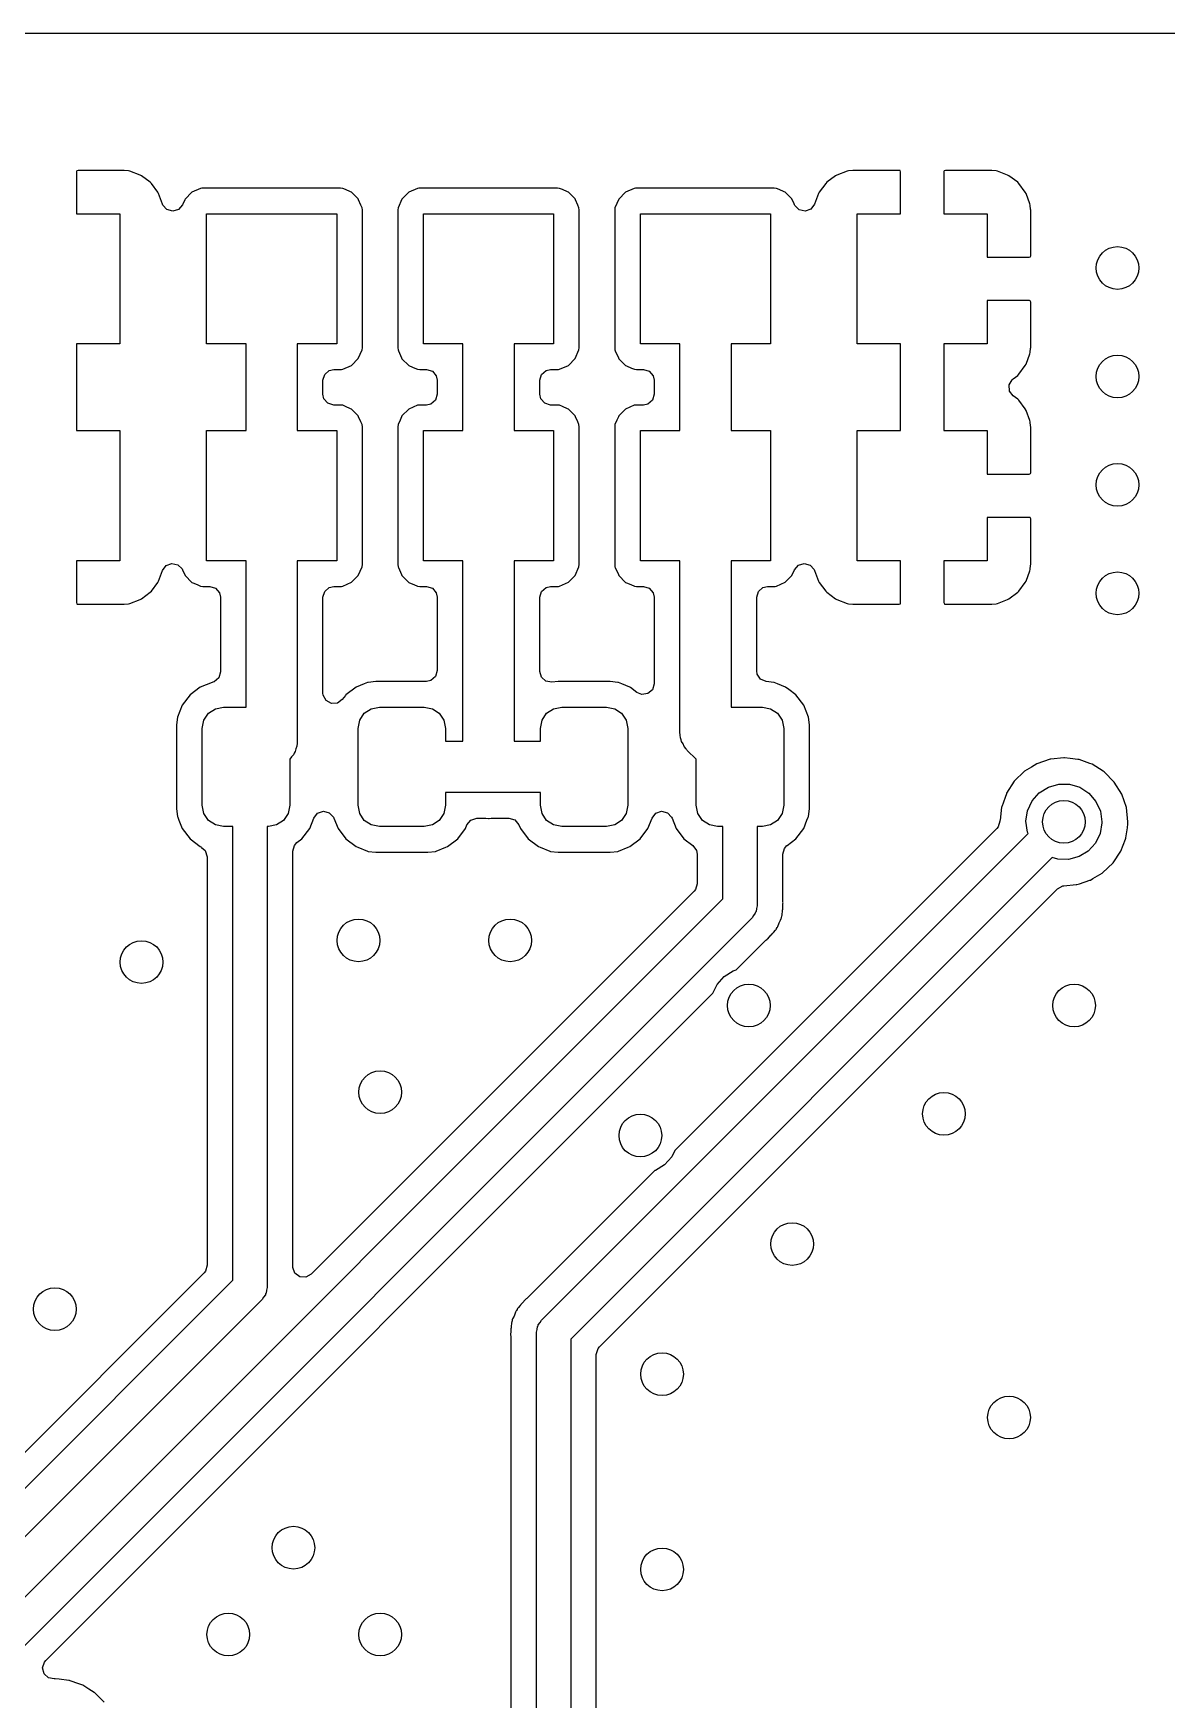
# Model space of a CAD drawing. Extents: x 0.02 to 3.18, y 0.02 to 2.78.
# Drawn here: x 1.37 to 1.893, y 2.01 to 2.778 of the extents above; entities that cross this region are included whole.
import ezdxf

# ---------------------------------------------------------------- set-up
doc = ezdxf.new("R2010")
doc.units = 0
doc.header["$MEASUREMENT"] = 0
doc.layers.add('BLACK', color=7, linetype='CONTINUOUS')

msp = doc.modelspace()

# ---------------------------------------------------------------- linework, layer by layer
at = {"layer": 'BLACK', "linetype": 'CONTINUOUS'}
for p, q in [((0.026772, 2.77819), (3.17323, 2.77819)), ((1.39007, 2.71477), (1.39, 2.71447)), ((1.39, 2.71447), (1.39, 2.695)), ((1.39011, 2.71482), (1.39007, 2.71477)), ((1.39071, 2.715), (1.39011, 2.71482)), ((1.41176, 2.715), (1.39071, 2.715)), ((1.41203, 2.71499), (1.41176, 2.715)), ((1.41403, 2.71477), (1.41203, 2.71499)), ((1.41463, 2.71463), (1.41403, 2.71477)), ((1.41937, 2.71285), (1.41463, 2.71463)), ((1.41999, 2.71251), (1.41937, 2.71285)), ((1.424, 2.7095), (1.41999, 2.71251)), ((1.74001, 2.71251), (1.736, 2.7095)), ((1.74063, 2.71285), (1.74001, 2.71251)), ((1.74537, 2.71463), (1.74063, 2.71285)), ((1.74597, 2.71477), (1.74537, 2.71463)), ((1.74797, 2.71499), (1.74597, 2.71477)), ((1.74824, 2.715), (1.74797, 2.71499)), ((1.76947, 2.715), (1.74824, 2.715)), ((1.76977, 2.71493), (1.76947, 2.715)), ((1.76982, 2.71489), (1.76977, 2.71493)), ((1.77, 2.71429), (1.76982, 2.71489)), ((1.77, 2.695), (1.77, 2.71429)), ((1.79007, 2.71477), (1.79, 2.71447)), ((1.79, 2.71447), (1.79, 2.695)), ((1.79011, 2.71482), (1.79007, 2.71477)), ((1.79071, 2.715), (1.79011, 2.71482)), ((1.81176, 2.715), (1.79071, 2.715)), ((1.81203, 2.71499), (1.81176, 2.715)), ((1.81403, 2.71477), (1.81203, 2.71499)), ((1.81463, 2.71463), (1.81403, 2.71477)), ((1.81937, 2.71285), (1.81463, 2.71463)), ((1.81999, 2.71251), (1.81937, 2.71285)), ((1.824, 2.7095), (1.81999, 2.71251)), ((1.4245, 2.709), (1.424, 2.7095)), ((1.42751, 2.70499), (1.4245, 2.709)), ((1.42785, 2.70437), (1.42751, 2.70499)), ((1.42971, 2.6994), (1.42785, 2.70437)), ((1.44318, 2.70492), (1.44007, 2.7018)), ((1.44721, 2.70671), (1.44318, 2.70492)), ((1.44781, 2.70678), (1.44721, 2.70671)), ((1.4481, 2.70681), (1.44781, 2.70678)), ((1.44824, 2.70683), (1.4481, 2.70681)), ((1.4481, 2.70681), (1.4481, 2.70681)), ((1.51176, 2.70683), (1.44824, 2.70683)), ((1.51277, 2.70671), (1.51176, 2.70683)), ((1.51404, 2.70615), (1.51277, 2.70671)), ((1.51638, 2.70512), (1.51404, 2.70615)), ((1.5168, 2.70493), (1.51638, 2.70512)), ((1.51638, 2.70512), (1.51638, 2.70512)), ((1.51992, 2.70182), (1.5168, 2.70493)), ((1.54318, 2.70492), (1.54007, 2.7018)), ((1.54721, 2.70671), (1.54318, 2.70492)), ((1.54781, 2.70678), (1.54721, 2.70671)), ((1.5481, 2.70681), (1.54781, 2.70678)), ((1.54824, 2.70683), (1.5481, 2.70681)), ((1.5481, 2.70681), (1.5481, 2.70681)), ((1.61176, 2.70683), (1.54824, 2.70683)), ((1.61277, 2.70671), (1.61176, 2.70683)), ((1.61404, 2.70615), (1.61277, 2.70671)), ((1.61638, 2.70512), (1.61404, 2.70615)), ((1.6168, 2.70493), (1.61638, 2.70512)), ((1.61638, 2.70512), (1.61638, 2.70512)), ((1.61992, 2.70182), (1.6168, 2.70493)), ((1.64318, 2.70492), (1.64007, 2.7018)), ((1.64721, 2.70671), (1.64318, 2.70492)), ((1.64781, 2.70678), (1.64721, 2.70671)), ((1.6481, 2.70681), (1.64781, 2.70678)), ((1.64824, 2.70683), (1.6481, 2.70681)), ((1.6481, 2.70681), (1.6481, 2.70681)), ((1.71176, 2.70683), (1.64824, 2.70683)), ((1.71277, 2.70671), (1.71176, 2.70683)), ((1.71404, 2.70615), (1.71277, 2.70671)), ((1.71638, 2.70512), (1.71404, 2.70615)), ((1.7168, 2.70493), (1.71638, 2.70512)), ((1.71638, 2.70512), (1.71638, 2.70512)), ((1.71992, 2.70182), (1.7168, 2.70493)), ((1.73215, 2.70437), (1.73029, 2.6994)), ((1.73249, 2.70499), (1.73215, 2.70437)), ((1.7355, 2.709), (1.73249, 2.70499)), ((1.736, 2.7095), (1.7355, 2.709)), ((1.8245, 2.709), (1.824, 2.7095)), ((1.82751, 2.70499), (1.8245, 2.709)), ((1.82785, 2.70437), (1.82751, 2.70499)), ((1.82963, 2.69963), (1.82785, 2.70437)), ((1.42987, 2.69903), (1.42971, 2.6994)), ((1.43172, 2.69694), (1.42987, 2.69903)), ((1.43442, 2.69618), (1.43172, 2.69694)), ((1.43709, 2.697), (1.43442, 2.69618)), ((1.43889, 2.69914), (1.43709, 2.697)), ((1.43988, 2.70138), (1.43889, 2.69914)), ((1.44007, 2.7018), (1.43988, 2.70138)), ((1.43988, 2.70138), (1.43988, 2.70138)), ((1.5201, 2.7014), (1.51992, 2.70182)), ((1.52116, 2.69903), (1.5201, 2.7014)), ((1.5201, 2.7014), (1.5201, 2.7014)), ((1.52171, 2.69779), (1.52116, 2.69903)), ((1.52183, 2.69676), (1.52171, 2.69779)), ((1.52183, 2.63324), (1.52183, 2.69676)), ((1.53829, 2.69777), (1.53817, 2.69676)), ((1.53817, 2.69676), (1.53817, 2.63324)), ((1.54007, 2.7018), (1.53829, 2.69777)), ((1.6201, 2.7014), (1.61992, 2.70182)), ((1.62116, 2.69903), (1.6201, 2.7014)), ((1.6201, 2.7014), (1.6201, 2.7014)), ((1.62171, 2.69779), (1.62116, 2.69903)), ((1.62183, 2.69676), (1.62171, 2.69779)), ((1.62183, 2.63324), (1.62183, 2.69676)), ((1.63829, 2.69777), (1.63817, 2.69676)), ((1.63817, 2.69676), (1.63817, 2.63324)), ((1.64007, 2.7018), (1.63829, 2.69777)), ((1.72092, 2.69957), (1.71992, 2.70182)), ((1.72111, 2.69913), (1.72092, 2.69957)), ((1.72129, 2.69878), (1.72111, 2.69913)), ((1.72326, 2.6968), (1.72129, 2.69878)), ((1.72599, 2.6962), (1.72326, 2.6968)), ((1.72861, 2.69717), (1.72599, 2.6962)), ((1.73029, 2.6994), (1.72861, 2.69717)), ((1.82977, 2.69903), (1.82963, 2.69963)), ((1.82999, 2.69703), (1.82977, 2.69903)), ((1.83, 2.69676), (1.82999, 2.69703)), ((1.83, 2.67553), (1.83, 2.69676)), ((1.39, 2.695), (1.41, 2.695)), ((1.41, 2.695), (1.41, 2.635)), ((1.45, 2.635), (1.45, 2.695)), ((1.45, 2.695), (1.51, 2.695)), ((1.51, 2.695), (1.51, 2.635)), ((1.55, 2.635), (1.55, 2.695)), ((1.55, 2.695), (1.61, 2.695)), ((1.61, 2.695), (1.61, 2.635)), ((1.65, 2.635), (1.65, 2.695)), ((1.65, 2.695), (1.71, 2.695)), ((1.71, 2.695), (1.71, 2.635)), ((1.75, 2.635), (1.75, 2.695)), ((1.75, 2.695), (1.77, 2.695)), ((1.79, 2.695), (1.81, 2.695)), ((1.81, 2.695), (1.81, 2.675)), ((1.81, 2.675), (1.82929, 2.675)), ((1.82929, 2.675), (1.82989, 2.67518)), ((1.82989, 2.67518), (1.82993, 2.67523)), ((1.82993, 2.67523), (1.83, 2.67553)), ((1.82947, 2.655), (1.81, 2.655)), ((1.81, 2.655), (1.81, 2.635)), ((1.82977, 2.65493), (1.82947, 2.655)), ((1.82982, 2.65489), (1.82977, 2.65493)), ((1.83, 2.65429), (1.82982, 2.65489)), ((1.83, 2.63324), (1.83, 2.65429)), ((1.41, 2.635), (1.39, 2.635)), ((1.39, 2.635), (1.39, 2.595)), ((1.46819, 2.635), (1.45, 2.635)), ((1.46819, 2.595), (1.46819, 2.635)), ((1.51, 2.635), (1.49181, 2.635)), ((1.49181, 2.635), (1.49181, 2.595)), ((1.51682, 2.62508), (1.51993, 2.6282)), ((1.51993, 2.6282), (1.52171, 2.63223)), ((1.52171, 2.63223), (1.52183, 2.63324)), ((1.53817, 2.63324), (1.53829, 2.63221)), ((1.53829, 2.63221), (1.53844, 2.63187)), ((1.53844, 2.63187), (1.53844, 2.63187)), ((1.53844, 2.63187), (1.53989, 2.62862)), ((1.53989, 2.62862), (1.54008, 2.62818)), ((1.54008, 2.62818), (1.5432, 2.62507)), ((1.56819, 2.635), (1.55, 2.635)), ((1.56819, 2.595), (1.56819, 2.635)), ((1.61, 2.635), (1.59181, 2.635)), ((1.59181, 2.635), (1.59181, 2.595)), ((1.61682, 2.62508), (1.61993, 2.6282)), ((1.61993, 2.6282), (1.62171, 2.63223)), ((1.62171, 2.63223), (1.62183, 2.63324)), ((1.63817, 2.63324), (1.63829, 2.63221)), ((1.63829, 2.63221), (1.63844, 2.63187)), ((1.63844, 2.63187), (1.63844, 2.63187)), ((1.63844, 2.63187), (1.63989, 2.62862)), ((1.63989, 2.62862), (1.64008, 2.62818)), ((1.64008, 2.62818), (1.6432, 2.62507)), ((1.66819, 2.635), (1.65, 2.635)), ((1.66819, 2.595), (1.66819, 2.635)), ((1.71, 2.635), (1.69181, 2.635)), ((1.69181, 2.635), (1.69181, 2.595)), ((1.77, 2.635), (1.75, 2.635)), ((1.77, 2.595), (1.77, 2.635)), ((1.81, 2.635), (1.79, 2.635)), ((1.79, 2.635), (1.79, 2.595)), ((1.82785, 2.62563), (1.82963, 2.63037)), ((1.82963, 2.63037), (1.82977, 2.63097)), ((1.82977, 2.63097), (1.82999, 2.63297)), ((1.82999, 2.63297), (1.83, 2.63324)), ((1.50364, 2.61821), (1.50443, 2.62089)), ((1.50443, 2.62089), (1.50654, 2.62272)), ((1.50654, 2.62272), (1.5086, 2.62317)), ((1.5086, 2.62317), (1.51176, 2.62317)), ((1.51176, 2.62317), (1.5119, 2.62319)), ((1.5119, 2.62319), (1.51219, 2.62322)), ((1.5119, 2.62319), (1.5119, 2.62319)), ((1.51219, 2.62322), (1.51279, 2.62329)), ((1.51279, 2.62329), (1.51682, 2.62508)), ((1.5432, 2.62507), (1.54362, 2.62488)), ((1.54362, 2.62488), (1.54362, 2.62488)), ((1.54362, 2.62488), (1.54596, 2.62385)), ((1.54596, 2.62385), (1.54723, 2.62329)), ((1.54723, 2.62329), (1.54824, 2.62317)), ((1.54824, 2.62317), (1.5514, 2.62317)), ((1.5514, 2.62317), (1.55408, 2.62238)), ((1.55408, 2.62238), (1.55591, 2.62027)), ((1.55591, 2.62027), (1.55636, 2.61821)), ((1.60364, 2.61821), (1.60443, 2.62089)), ((1.60443, 2.62089), (1.60654, 2.62272)), ((1.60654, 2.62272), (1.6086, 2.62317)), ((1.6086, 2.62317), (1.61176, 2.62317)), ((1.61176, 2.62317), (1.6119, 2.62319)), ((1.6119, 2.62319), (1.61219, 2.62322)), ((1.6119, 2.62319), (1.6119, 2.62319)), ((1.61219, 2.62322), (1.61279, 2.62329)), ((1.61279, 2.62329), (1.61682, 2.62508)), ((1.6432, 2.62507), (1.64362, 2.62488)), ((1.64362, 2.62488), (1.64362, 2.62488)), ((1.64362, 2.62488), (1.64596, 2.62385)), ((1.64596, 2.62385), (1.64723, 2.62329)), ((1.64723, 2.62329), (1.64824, 2.62317)), ((1.64824, 2.62317), (1.6514, 2.62317)), ((1.6514, 2.62317), (1.65408, 2.62238)), ((1.65408, 2.62238), (1.65591, 2.62027)), ((1.65591, 2.62027), (1.65636, 2.61821)), ((1.82196, 2.61897), (1.824, 2.6205)), ((1.824, 2.6205), (1.8245, 2.621)), ((1.8245, 2.621), (1.82751, 2.62501)), ((1.82751, 2.62501), (1.82785, 2.62563)), ((1.50364, 2.61179), (1.50364, 2.61821)), ((1.55636, 2.61821), (1.55636, 2.61179)), ((1.60364, 2.61179), (1.60364, 2.61821)), ((1.65636, 2.61821), (1.65636, 2.61179)), ((1.82009, 2.61606), (1.82143, 2.61851)), ((1.82029, 2.61327), (1.82009, 2.61606)), ((1.82196, 2.61103), (1.82029, 2.61327)), ((1.82143, 2.61851), (1.82196, 2.61897)), ((1.50409, 2.60973), (1.50364, 2.61179)), ((1.50592, 2.60762), (1.50409, 2.60973)), ((1.5086, 2.60683), (1.50592, 2.60762)), ((1.51176, 2.60683), (1.5086, 2.60683)), ((1.51277, 2.60671), (1.51176, 2.60683)), ((1.51404, 2.60615), (1.51277, 2.60671)), ((1.51638, 2.60512), (1.51404, 2.60615)), ((1.5168, 2.60493), (1.51638, 2.60512)), ((1.51638, 2.60512), (1.51638, 2.60512)), ((1.51992, 2.60182), (1.5168, 2.60493)), ((1.54318, 2.60492), (1.54007, 2.6018)), ((1.54721, 2.60671), (1.54318, 2.60492)), ((1.54781, 2.60678), (1.54721, 2.60671)), ((1.5481, 2.60681), (1.54781, 2.60678)), ((1.54824, 2.60683), (1.5481, 2.60681)), ((1.5481, 2.60681), (1.5481, 2.60681)), ((1.5514, 2.60683), (1.54824, 2.60683)), ((1.55346, 2.60728), (1.5514, 2.60683)), ((1.55557, 2.60911), (1.55346, 2.60728)), ((1.55636, 2.61179), (1.55557, 2.60911)), ((1.60409, 2.60973), (1.60364, 2.61179)), ((1.60592, 2.60762), (1.60409, 2.60973)), ((1.6086, 2.60683), (1.60592, 2.60762)), ((1.61176, 2.60683), (1.6086, 2.60683)), ((1.61277, 2.60671), (1.61176, 2.60683)), ((1.61404, 2.60615), (1.61277, 2.60671)), ((1.61638, 2.60512), (1.61404, 2.60615)), ((1.6168, 2.60493), (1.61638, 2.60512)), ((1.61638, 2.60512), (1.61638, 2.60512)), ((1.61992, 2.60182), (1.6168, 2.60493)), ((1.64318, 2.60492), (1.64007, 2.6018)), ((1.64721, 2.60671), (1.64318, 2.60492)), ((1.64781, 2.60678), (1.64721, 2.60671)), ((1.6481, 2.60681), (1.64781, 2.60678)), ((1.64824, 2.60683), (1.6481, 2.60681)), ((1.6481, 2.60681), (1.6481, 2.60681)), ((1.6514, 2.60683), (1.64824, 2.60683)), ((1.65346, 2.60728), (1.6514, 2.60683)), ((1.65557, 2.60911), (1.65346, 2.60728)), ((1.65636, 2.61179), (1.65557, 2.60911)), ((1.824, 2.6095), (1.82196, 2.61103)), ((1.8245, 2.609), (1.824, 2.6095)), ((1.82751, 2.60499), (1.8245, 2.609)), ((1.82785, 2.60437), (1.82751, 2.60499)), ((1.5201, 2.6014), (1.51992, 2.60182)), ((1.52116, 2.59903), (1.5201, 2.6014)), ((1.5201, 2.6014), (1.5201, 2.6014)), ((1.52171, 2.59779), (1.52116, 2.59903)), ((1.52183, 2.59676), (1.52171, 2.59779)), ((1.52183, 2.53324), (1.52183, 2.59676)), ((1.53829, 2.59777), (1.53817, 2.59676)), ((1.53817, 2.59676), (1.53817, 2.53324)), ((1.53919, 2.5998), (1.53829, 2.59777)), ((1.53988, 2.60138), (1.53919, 2.5998)), ((1.54007, 2.6018), (1.53988, 2.60138)), ((1.53988, 2.60138), (1.53988, 2.60138)), ((1.6201, 2.6014), (1.61992, 2.60182)), ((1.62116, 2.59903), (1.6201, 2.6014)), ((1.6201, 2.6014), (1.6201, 2.6014)), ((1.62171, 2.59779), (1.62116, 2.59903)), ((1.62183, 2.59676), (1.62171, 2.59779)), ((1.62183, 2.53324), (1.62183, 2.59676)), ((1.63829, 2.59777), (1.63817, 2.59676)), ((1.63817, 2.59676), (1.63817, 2.53324)), ((1.63919, 2.5998), (1.63829, 2.59777)), ((1.63988, 2.60138), (1.63919, 2.5998)), ((1.64007, 2.6018), (1.63988, 2.60138)), ((1.63988, 2.60138), (1.63988, 2.60138)), ((1.82963, 2.59963), (1.82785, 2.60437)), ((1.82977, 2.59903), (1.82963, 2.59963)), ((1.82999, 2.59703), (1.82977, 2.59903)), ((1.83, 2.59676), (1.82999, 2.59703)), ((1.83, 2.57553), (1.83, 2.59676)), ((1.39, 2.595), (1.41, 2.595)), ((1.41, 2.595), (1.41, 2.535)), ((1.45, 2.535), (1.45, 2.595)), ((1.45, 2.595), (1.46819, 2.595)), ((1.49181, 2.595), (1.51, 2.595)), ((1.51, 2.595), (1.51, 2.535)), ((1.55, 2.535), (1.55, 2.595)), ((1.55, 2.595), (1.56819, 2.595)), ((1.59181, 2.595), (1.61, 2.595)), ((1.61, 2.595), (1.61, 2.535)), ((1.65, 2.535), (1.65, 2.595)), ((1.65, 2.595), (1.66819, 2.595)), ((1.69181, 2.595), (1.71, 2.595)), ((1.71, 2.595), (1.71, 2.535)), ((1.75, 2.535), (1.75, 2.595)), ((1.75, 2.595), (1.77, 2.595)), ((1.79, 2.595), (1.81, 2.595)), ((1.81, 2.595), (1.81, 2.575)), ((1.81, 2.575), (1.82929, 2.575)), ((1.82929, 2.575), (1.82989, 2.57518)), ((1.82989, 2.57518), (1.82993, 2.57523)), ((1.82993, 2.57523), (1.83, 2.57553)), ((1.82947, 2.555), (1.81, 2.555)), ((1.81, 2.555), (1.81, 2.535)), ((1.82977, 2.55493), (1.82947, 2.555)), ((1.82982, 2.55489), (1.82977, 2.55493)), ((1.83, 2.55429), (1.82982, 2.55489)), ((1.83, 2.53324), (1.83, 2.55429)), ((1.41, 2.535), (1.39, 2.535)), ((1.39, 2.535), (1.39, 2.51571)), ((1.42785, 2.52563), (1.42971, 2.5306)), ((1.42971, 2.5306), (1.43139, 2.53283)), ((1.43139, 2.53283), (1.43401, 2.5338)), ((1.43401, 2.5338), (1.43674, 2.5332)), ((1.43674, 2.5332), (1.43871, 2.53122)), ((1.43871, 2.53122), (1.43889, 2.53087)), ((1.43889, 2.53087), (1.44008, 2.52818)), ((1.44008, 2.52818), (1.4432, 2.52507)), ((1.46819, 2.535), (1.45, 2.535)), ((1.46819, 2.46756), (1.46819, 2.535)), ((1.51, 2.535), (1.49181, 2.535)), ((1.49181, 2.535), (1.49181, 2.45185)), ((1.51682, 2.52508), (1.51993, 2.5282)), ((1.51993, 2.5282), (1.52171, 2.53223)), ((1.52171, 2.53223), (1.52183, 2.53324)), ((1.53817, 2.53324), (1.53829, 2.53221)), ((1.53829, 2.53221), (1.53844, 2.53187)), ((1.53844, 2.53187), (1.53844, 2.53187)), ((1.53844, 2.53187), (1.53989, 2.52862)), ((1.53989, 2.52862), (1.54008, 2.52818)), ((1.54008, 2.52818), (1.5432, 2.52507)), ((1.56819, 2.535), (1.55, 2.535)), ((1.56819, 2.45181), (1.56819, 2.535)), ((1.61, 2.535), (1.59181, 2.535)), ((1.59181, 2.535), (1.59181, 2.45181)), ((1.61682, 2.52508), (1.61993, 2.5282)), ((1.61993, 2.5282), (1.62171, 2.53223)), ((1.62171, 2.53223), (1.62183, 2.53324)), ((1.63817, 2.53324), (1.63829, 2.53221)), ((1.63829, 2.53221), (1.63844, 2.53187)), ((1.63844, 2.53187), (1.63844, 2.53187)), ((1.63844, 2.53187), (1.63989, 2.52862)), ((1.63989, 2.52862), (1.64008, 2.52818)), ((1.64008, 2.52818), (1.6432, 2.52507)), ((1.66819, 2.535), (1.65, 2.535)), ((1.66819, 2.45593), (1.66819, 2.535)), ((1.71, 2.535), (1.69181, 2.535)), ((1.69181, 2.535), (1.69181, 2.46756)), ((1.71682, 2.52508), (1.71993, 2.5282)), ((1.71993, 2.5282), (1.72111, 2.53086)), ((1.72111, 2.53086), (1.72291, 2.533)), ((1.72291, 2.533), (1.72558, 2.53382)), ((1.72558, 2.53382), (1.72828, 2.53306)), ((1.72828, 2.53306), (1.73013, 2.53097)), ((1.73013, 2.53097), (1.73029, 2.5306)), ((1.73029, 2.5306), (1.73215, 2.52563)), ((1.77, 2.535), (1.75, 2.535)), ((1.77, 2.51553), (1.77, 2.535)), ((1.81, 2.535), (1.79, 2.535)), ((1.79, 2.535), (1.79, 2.51571)), ((1.82785, 2.52563), (1.82963, 2.53037)), ((1.82963, 2.53037), (1.82977, 2.53097)), ((1.82977, 2.53097), (1.82999, 2.53297)), ((1.82999, 2.53297), (1.83, 2.53324)), ((1.41999, 2.51749), (1.424, 2.5205)), ((1.424, 2.5205), (1.4245, 2.521)), ((1.4245, 2.521), (1.42751, 2.52501)), ((1.42751, 2.52501), (1.42785, 2.52563)), ((1.4432, 2.52507), (1.44362, 2.52488)), ((1.44362, 2.52488), (1.44362, 2.52488)), ((1.44362, 2.52488), (1.4456, 2.52401)), ((1.4456, 2.52401), (1.44723, 2.52329)), ((1.44723, 2.52329), (1.44824, 2.52317)), ((1.44824, 2.52317), (1.4514, 2.52317)), ((1.4514, 2.52317), (1.45408, 2.52238)), ((1.45408, 2.52238), (1.45591, 2.52027)), ((1.45591, 2.52027), (1.45636, 2.51821)), ((1.50364, 2.51821), (1.50443, 2.52089)), ((1.50443, 2.52089), (1.50654, 2.52272)), ((1.50654, 2.52272), (1.5086, 2.52317)), ((1.5086, 2.52317), (1.51176, 2.52317)), ((1.51176, 2.52317), (1.5119, 2.52319)), ((1.5119, 2.52319), (1.51219, 2.52322)), ((1.5119, 2.52319), (1.5119, 2.52319)), ((1.51219, 2.52322), (1.51279, 2.52329)), ((1.51279, 2.52329), (1.51682, 2.52508)), ((1.5432, 2.52507), (1.54362, 2.52488)), ((1.54362, 2.52488), (1.54362, 2.52488)), ((1.54362, 2.52488), (1.5456, 2.52401)), ((1.5456, 2.52401), (1.54723, 2.52329)), ((1.54723, 2.52329), (1.54824, 2.52317)), ((1.54824, 2.52317), (1.5514, 2.52317)), ((1.5514, 2.52317), (1.55408, 2.52238)), ((1.55408, 2.52238), (1.55591, 2.52027)), ((1.55591, 2.52027), (1.55636, 2.51821)), ((1.60364, 2.51821), (1.60443, 2.52089)), ((1.60443, 2.52089), (1.60654, 2.52272)), ((1.60654, 2.52272), (1.6086, 2.52317)), ((1.6086, 2.52317), (1.61176, 2.52317)), ((1.61176, 2.52317), (1.6119, 2.52319)), ((1.6119, 2.52319), (1.61219, 2.52322)), ((1.6119, 2.52319), (1.6119, 2.52319)), ((1.61219, 2.52322), (1.61279, 2.52329)), ((1.61279, 2.52329), (1.61682, 2.52508)), ((1.6432, 2.52507), (1.64362, 2.52488)), ((1.64362, 2.52488), (1.64362, 2.52488)), ((1.64362, 2.52488), (1.6456, 2.52401)), ((1.6456, 2.52401), (1.64723, 2.52329)), ((1.64723, 2.52329), (1.64824, 2.52317)), ((1.64824, 2.52317), (1.6514, 2.52317)), ((1.6514, 2.52317), (1.65408, 2.52238)), ((1.65408, 2.52238), (1.65591, 2.52027)), ((1.65591, 2.52027), (1.65636, 2.51821)), ((1.70364, 2.51821), (1.70443, 2.52089)), ((1.70443, 2.52089), (1.70654, 2.52272)), ((1.70654, 2.52272), (1.7086, 2.52317)), ((1.7086, 2.52317), (1.71176, 2.52317)), ((1.71176, 2.52317), (1.7119, 2.52319)), ((1.7119, 2.52319), (1.71219, 2.52322)), ((1.7119, 2.52319), (1.7119, 2.52319)), ((1.71219, 2.52322), (1.71279, 2.52329)), ((1.71279, 2.52329), (1.71682, 2.52508)), ((1.73215, 2.52563), (1.73249, 2.52501)), ((1.73249, 2.52501), (1.7355, 2.521)), ((1.7355, 2.521), (1.736, 2.5205)), ((1.736, 2.5205), (1.74001, 2.51749)), ((1.81999, 2.51749), (1.824, 2.5205)), ((1.824, 2.5205), (1.8245, 2.521)), ((1.8245, 2.521), (1.82751, 2.52501)), ((1.82751, 2.52501), (1.82785, 2.52563)), ((1.39, 2.51571), (1.39018, 2.51511)), ((1.39018, 2.51511), (1.39023, 2.51507)), ((1.39023, 2.51507), (1.39053, 2.515)), ((1.39053, 2.515), (1.41176, 2.515)), ((1.41176, 2.515), (1.41203, 2.51501)), ((1.41203, 2.51501), (1.41403, 2.51523)), ((1.41403, 2.51523), (1.41463, 2.51537)), ((1.41463, 2.51537), (1.41937, 2.51715)), ((1.41937, 2.51715), (1.41999, 2.51749)), ((1.45636, 2.51821), (1.45636, 2.48373)), ((1.50364, 2.47402), (1.50364, 2.51821)), ((1.55636, 2.51821), (1.55636, 2.48435)), ((1.60364, 2.48397), (1.60364, 2.51821)), ((1.65636, 2.51821), (1.65636, 2.47826)), ((1.70364, 2.48431), (1.70364, 2.51821)), ((1.74001, 2.51749), (1.74063, 2.51715)), ((1.74063, 2.51715), (1.74537, 2.51537)), ((1.74537, 2.51537), (1.74597, 2.51523)), ((1.74597, 2.51523), (1.74797, 2.51501)), ((1.74797, 2.51501), (1.74824, 2.515)), ((1.74824, 2.515), (1.76929, 2.515)), ((1.76929, 2.515), (1.76989, 2.51518)), ((1.76989, 2.51518), (1.76993, 2.51523)), ((1.76993, 2.51523), (1.77, 2.51553)), ((1.79, 2.51571), (1.79018, 2.51511)), ((1.79018, 2.51511), (1.79023, 2.51507)), ((1.79023, 2.51507), (1.79053, 2.515)), ((1.79053, 2.515), (1.81176, 2.515)), ((1.81176, 2.515), (1.81203, 2.51501)), ((1.81203, 2.51501), (1.81403, 2.51523)), ((1.81403, 2.51523), (1.81463, 2.51537)), ((1.81463, 2.51537), (1.81937, 2.51715)), ((1.81937, 2.51715), (1.81999, 2.51749)), ((1.45636, 2.48373), (1.45557, 2.48105)), ((1.55557, 2.48167), (1.55346, 2.47984)), ((1.55636, 2.48435), (1.55557, 2.48167)), ((1.60437, 2.48138), (1.60364, 2.48397)), ((1.70388, 2.4828), (1.70364, 2.48431)), ((1.70544, 2.48049), (1.70388, 2.4828)), ((1.44708, 2.47678), (1.44235, 2.47319)), ((1.4526, 2.47896), (1.44708, 2.47678)), ((1.45279, 2.47899), (1.4526, 2.47896)), ((1.45346, 2.47922), (1.45279, 2.47899)), ((1.45557, 2.48105), (1.45346, 2.47922)), ((1.50375, 2.473), (1.50364, 2.47402)), ((1.51893, 2.47678), (1.5142, 2.47319)), ((1.52268, 2.47826), (1.51893, 2.47678)), ((1.52415, 2.47884), (1.52268, 2.47826)), ((1.52445, 2.47896), (1.52415, 2.47884)), ((1.52415, 2.47884), (1.52415, 2.47884)), ((1.52798, 2.47939), (1.52445, 2.47896)), ((1.5514, 2.47939), (1.52798, 2.47939)), ((1.55346, 2.47984), (1.5514, 2.47939)), ((1.60644, 2.4795), (1.60437, 2.48138)), ((1.6092, 2.47904), (1.60644, 2.4795)), ((1.61206, 2.47939), (1.6092, 2.47904)), ((1.63609, 2.47939), (1.61206, 2.47939)), ((1.63963, 2.47896), (1.63609, 2.47939)), ((1.63992, 2.47884), (1.63963, 2.47896)), ((1.6414, 2.47826), (1.63992, 2.47884)), ((1.63992, 2.47884), (1.63992, 2.47884)), ((1.64515, 2.47678), (1.6414, 2.47826)), ((1.64542, 2.47657), (1.64515, 2.47678)), ((1.6484, 2.47431), (1.64542, 2.47657)), ((1.64542, 2.47657), (1.64542, 2.47657)), ((1.65069, 2.47335), (1.6484, 2.47431)), ((1.65557, 2.47558), (1.65346, 2.47375)), ((1.65636, 2.47826), (1.65557, 2.47558)), ((1.70801, 2.47938), (1.70544, 2.48049)), ((1.71148, 2.47896), (1.70801, 2.47938)), ((1.71177, 2.47884), (1.71148, 2.47896)), ((1.71325, 2.47826), (1.71177, 2.47884)), ((1.71177, 2.47884), (1.71177, 2.47884)), ((1.717, 2.47678), (1.71325, 2.47826)), ((1.7184, 2.47571), (1.717, 2.47678)), ((1.72173, 2.47319), (1.7184, 2.47571)), ((1.43876, 2.46846), (1.43657, 2.46293)), ((1.44235, 2.47319), (1.43876, 2.46846)), ((1.45086, 2.46468), (1.45405, 2.46681)), ((1.45405, 2.46681), (1.45781, 2.46756)), ((1.45781, 2.46756), (1.46819, 2.46756)), ((1.50507, 2.47054), (1.50375, 2.473)), ((1.50752, 2.46918), (1.50507, 2.47054)), ((1.5103, 2.46936), (1.50752, 2.46918)), ((1.51255, 2.47102), (1.5103, 2.46936)), ((1.51399, 2.47292), (1.51255, 2.47102)), ((1.5142, 2.47319), (1.51399, 2.47292)), ((1.51399, 2.47292), (1.51399, 2.47292)), ((1.52271, 2.46468), (1.5259, 2.46681)), ((1.5259, 2.46681), (1.52967, 2.46756)), ((1.52967, 2.46756), (1.55033, 2.46756)), ((1.55033, 2.46756), (1.5541, 2.46681)), ((1.5541, 2.46681), (1.55729, 2.46468)), ((1.60678, 2.46468), (1.60997, 2.46681)), ((1.60997, 2.46681), (1.61374, 2.46756)), ((1.61374, 2.46756), (1.63441, 2.46756)), ((1.63441, 2.46756), (1.63818, 2.46681)), ((1.63818, 2.46681), (1.64137, 2.46468)), ((1.65346, 2.47375), (1.65069, 2.47335)), ((1.69181, 2.46756), (1.70626, 2.46756)), ((1.70626, 2.46756), (1.71003, 2.46681)), ((1.71003, 2.46681), (1.71322, 2.46468)), ((1.72532, 2.46846), (1.72173, 2.47319)), ((1.72751, 2.46293), (1.72532, 2.46846)), ((1.43657, 2.46293), (1.43614, 2.4594)), ((1.43614, 2.4594), (1.43614, 2.4206)), ((1.44797, 2.45772), (1.44872, 2.46148)), ((1.44872, 2.46148), (1.45086, 2.46468)), ((1.51982, 2.45772), (1.52057, 2.46148)), ((1.52057, 2.46148), (1.52271, 2.46468)), ((1.55729, 2.46468), (1.55943, 2.46148)), ((1.55943, 2.46148), (1.56018, 2.45772)), ((1.6039, 2.45772), (1.60465, 2.46148)), ((1.60465, 2.46148), (1.60678, 2.46468)), ((1.64137, 2.46468), (1.6435, 2.46148)), ((1.6435, 2.46148), (1.64425, 2.45772)), ((1.71322, 2.46468), (1.71535, 2.46148)), ((1.71535, 2.46148), (1.7161, 2.45772)), ((1.72793, 2.4594), (1.72751, 2.46293)), ((1.72793, 2.4206), (1.72793, 2.4594)), ((1.44797, 2.42228), (1.44797, 2.45772)), ((1.49172, 2.45097), (1.49159, 2.44956)), ((1.4918, 2.45127), (1.49172, 2.45097)), ((1.49181, 2.45185), (1.49177, 2.45145)), ((1.49177, 2.45145), (1.4918, 2.45127)), ((1.51982, 2.42228), (1.51982, 2.45772)), ((1.56018, 2.45772), (1.56018, 2.45181)), ((1.56018, 2.45181), (1.56819, 2.45181)), ((1.59181, 2.45181), (1.6039, 2.45181)), ((1.6039, 2.45181), (1.6039, 2.45772)), ((1.64425, 2.45772), (1.64425, 2.42228)), ((1.66843, 2.45464), (1.66819, 2.45593)), ((1.66848, 2.45333), (1.66843, 2.45464)), ((1.66882, 2.45253), (1.66848, 2.45333)), ((1.66898, 2.45167), (1.66882, 2.45253)), ((1.66967, 2.45056), (1.66898, 2.45167)), ((1.7161, 2.45772), (1.7161, 2.42228)), ((1.48835, 2.4435), (1.48833, 2.44347)), ((1.48833, 2.44347), (1.48833, 2.42228)), ((1.48909, 2.44458), (1.48835, 2.4435)), ((1.48998, 2.44554), (1.48909, 2.44458)), ((1.49031, 2.44635), (1.48998, 2.44554)), ((1.4908, 2.44707), (1.49031, 2.44635)), ((1.4911, 2.44834), (1.4908, 2.44707)), ((1.49159, 2.44956), (1.4911, 2.44834)), ((1.67019, 2.44935), (1.66967, 2.45056)), ((1.67109, 2.44826), (1.67019, 2.44935)), ((1.67125, 2.44799), (1.67109, 2.44826)), ((1.6714, 2.44788), (1.67125, 2.44799)), ((1.67165, 2.44757), (1.6714, 2.44788)), ((1.67575, 2.44347), (1.67165, 2.44757)), ((1.67575, 2.42228), (1.67575, 2.44347)), ((1.83899, 2.44351), (1.83276, 2.44139)), ((1.83927, 2.44354), (1.83899, 2.44351)), ((1.84526, 2.44417), (1.83927, 2.44354)), ((1.83927, 2.44354), (1.83927, 2.44354)), ((1.84554, 2.4442), (1.84526, 2.44417)), ((1.84526, 2.44417), (1.84526, 2.44417)), ((1.84819, 2.44389), (1.84554, 2.4442)), ((1.8518, 2.44345), (1.84819, 2.44389)), ((1.85208, 2.44342), (1.8518, 2.44345)), ((1.8518, 2.44345), (1.8518, 2.44345)), ((1.85234, 2.44333), (1.85208, 2.44342)), ((1.85731, 2.44156), (1.85234, 2.44333)), ((1.85234, 2.44333), (1.85234, 2.44333)), ((1.82715, 2.43794), (1.82245, 2.43333)), ((1.82933, 2.43928), (1.82715, 2.43794)), ((1.83038, 2.43993), (1.82933, 2.43928)), ((1.83276, 2.44139), (1.83038, 2.43993)), ((1.85828, 2.44121), (1.85731, 2.44156)), ((1.86167, 2.43906), (1.85828, 2.44121)), ((1.86344, 2.43794), (1.86167, 2.43906)), ((1.86384, 2.43768), (1.86344, 2.43794)), ((1.86848, 2.43301), (1.86384, 2.43768)), ((1.6039, 2.42819), (1.56018, 2.42819)), ((1.56018, 2.42819), (1.56018, 2.42228)), ((1.6039, 2.42228), (1.6039, 2.42819)), ((1.81888, 2.4278), (1.81878, 2.42754)), ((1.82245, 2.43333), (1.81888, 2.4278)), ((1.83069, 2.42428), (1.83398, 2.42801)), ((1.83398, 2.42801), (1.83818, 2.43066)), ((1.83818, 2.43066), (1.84296, 2.43202)), ((1.84296, 2.43202), (1.84792, 2.43199)), ((1.84792, 2.43199), (1.85268, 2.43057)), ((1.85268, 2.43057), (1.85685, 2.42787)), ((1.85685, 2.42787), (1.86009, 2.4241)), ((1.87197, 2.42743), (1.86848, 2.43301)), ((1.43614, 2.4206), (1.43657, 2.41707)), ((1.44872, 2.41852), (1.44797, 2.42228)), ((1.48833, 2.42228), (1.48758, 2.41852)), ((1.52057, 2.41852), (1.51982, 2.42228)), ((1.56018, 2.42228), (1.55943, 2.41852)), ((1.60465, 2.41852), (1.6039, 2.42228)), ((1.64425, 2.42228), (1.6435, 2.41852)), ((1.6765, 2.41852), (1.67575, 2.42228)), ((1.7161, 2.42228), (1.71535, 2.41852)), ((1.72751, 2.41707), (1.72793, 2.4206)), ((1.81659, 2.42134), (1.81585, 2.41543)), ((1.81663, 2.42161), (1.81659, 2.42134)), ((1.81659, 2.42134), (1.81659, 2.42134)), ((1.81817, 2.42585), (1.81663, 2.42161)), ((1.81878, 2.42754), (1.81817, 2.42585)), ((1.81878, 2.42754), (1.81878, 2.42754)), ((1.82858, 2.41979), (1.83069, 2.42428)), ((1.86009, 2.4241), (1.86215, 2.41958)), ((1.87414, 2.42121), (1.87197, 2.42743)), ((1.87487, 2.41467), (1.87414, 2.42121)), ((1.43657, 2.41707), (1.43669, 2.41677)), ((1.43669, 2.41677), (1.43669, 2.41677)), ((1.43669, 2.41677), (1.43725, 2.41535)), ((1.43725, 2.41535), (1.43876, 2.41154)), ((1.45086, 2.41532), (1.44872, 2.41852)), ((1.45405, 2.41319), (1.45086, 2.41532)), ((1.45781, 2.41244), (1.45405, 2.41319)), ((1.46213, 2.41244), (1.45781, 2.41244)), ((1.46213, 2.20326), (1.46213, 2.41244)), ((1.47848, 2.41244), (1.47787, 2.41244)), ((1.47787, 2.41244), (1.47787, 2.19999)), ((1.48225, 2.41319), (1.47848, 2.41244)), ((1.48544, 2.41532), (1.48225, 2.41319)), ((1.48758, 2.41852), (1.48544, 2.41532)), ((1.49754, 2.41154), (1.49946, 2.41639)), ((1.49946, 2.41639), (1.50118, 2.41859)), ((1.50118, 2.41859), (1.50382, 2.41952)), ((1.50382, 2.41952), (1.50654, 2.41887)), ((1.50654, 2.41887), (1.50848, 2.41685)), ((1.50848, 2.41685), (1.50869, 2.41639)), ((1.50869, 2.41639), (1.51061, 2.41154)), ((1.52271, 2.41532), (1.52057, 2.41852)), ((1.5259, 2.41319), (1.52271, 2.41532)), ((1.52967, 2.41244), (1.5259, 2.41319)), ((1.55033, 2.41244), (1.52967, 2.41244)), ((1.5541, 2.41319), (1.55033, 2.41244)), ((1.55729, 2.41532), (1.5541, 2.41319)), ((1.55943, 2.41852), (1.55729, 2.41532)), ((1.56939, 2.41154), (1.57006, 2.41322)), ((1.57006, 2.41322), (1.57178, 2.41543)), ((1.57178, 2.41543), (1.57467, 2.41636)), ((1.57467, 2.41636), (1.57813, 2.41636)), ((1.57813, 2.41636), (1.57877, 2.41632)), ((1.57877, 2.41632), (1.58, 2.41615)), ((1.58, 2.41615), (1.58032, 2.4162)), ((1.58032, 2.4162), (1.58123, 2.41632)), ((1.58123, 2.41632), (1.58187, 2.41636)), ((1.58187, 2.41636), (1.5894, 2.41636)), ((1.5894, 2.41636), (1.59209, 2.41557)), ((1.59209, 2.41557), (1.59402, 2.41322)), ((1.59402, 2.41322), (1.59468, 2.41154)), ((1.60678, 2.41532), (1.60465, 2.41852)), ((1.60997, 2.41319), (1.60678, 2.41532)), ((1.61374, 2.41244), (1.60997, 2.41319)), ((1.63441, 2.41244), (1.61374, 2.41244)), ((1.63818, 2.41319), (1.63441, 2.41244)), ((1.64137, 2.41532), (1.63818, 2.41319)), ((1.6435, 2.41852), (1.64137, 2.41532)), ((1.65347, 2.41154), (1.65539, 2.41639)), ((1.65539, 2.41639), (1.65711, 2.41859)), ((1.65711, 2.41859), (1.65975, 2.41952)), ((1.65975, 2.41952), (1.66246, 2.41887)), ((1.66246, 2.41887), (1.6644, 2.41685)), ((1.6644, 2.41685), (1.66461, 2.41639)), ((1.66461, 2.41639), (1.66653, 2.41154)), ((1.67863, 2.41532), (1.6765, 2.41852)), ((1.68182, 2.41319), (1.67863, 2.41532)), ((1.68559, 2.41244), (1.68182, 2.41319)), ((1.68805, 2.41244), (1.68559, 2.41244)), ((1.68805, 2.37919), (1.68805, 2.41244)), ((1.70626, 2.41244), (1.7038, 2.41244)), ((1.7038, 2.41244), (1.7038, 2.37591)), ((1.71003, 2.41319), (1.70626, 2.41244)), ((1.71322, 2.41532), (1.71003, 2.41319)), ((1.71535, 2.41852), (1.71322, 2.41532)), ((1.72532, 2.41154), (1.72683, 2.41535)), ((1.72683, 2.41535), (1.72739, 2.41677)), ((1.72739, 2.41677), (1.72751, 2.41707)), ((1.72739, 2.41677), (1.72739, 2.41677)), ((1.81581, 2.41496), (1.81501, 2.41234)), ((1.81585, 2.41543), (1.8158, 2.41508)), ((1.8158, 2.41508), (1.81581, 2.41496)), ((1.82782, 2.41488), (1.82858, 2.41979)), ((1.82846, 2.40995), (1.82782, 2.41488)), ((1.86285, 2.41424), (1.86202, 2.40934)), ((1.86215, 2.41958), (1.86285, 2.41467)), ((1.86285, 2.41467), (1.86285, 2.41424)), ((1.87458, 2.41186), (1.87484, 2.41369)), ((1.87484, 2.41369), (1.87486, 2.41384)), ((1.87484, 2.41369), (1.87484, 2.41369)), ((1.87486, 2.41384), (1.87487, 2.41467)), ((1.43876, 2.41154), (1.44235, 2.40681)), ((1.44235, 2.40681), (1.44708, 2.40322)), ((1.49049, 2.40381), (1.49167, 2.40508)), ((1.49167, 2.40508), (1.49395, 2.40681)), ((1.49395, 2.40681), (1.49754, 2.41154)), ((1.51061, 2.41154), (1.5142, 2.40681)), ((1.5142, 2.40681), (1.51893, 2.40322)), ((1.56107, 2.40322), (1.5658, 2.40681)), ((1.5658, 2.40681), (1.56939, 2.41154)), ((1.59468, 2.41154), (1.59827, 2.40681)), ((1.59827, 2.40681), (1.603, 2.40322)), ((1.60443, 2.1849), (1.82877, 2.40924)), ((1.64515, 2.40322), (1.64988, 2.40681)), ((1.64988, 2.40681), (1.65347, 2.41154)), ((1.81438, 2.41158), (1.66595, 2.26315)), ((1.66653, 2.41154), (1.67012, 2.40681)), ((1.67012, 2.40681), (1.67421, 2.40371)), ((1.71764, 2.40371), (1.72173, 2.40681)), ((1.72173, 2.40681), (1.72532, 2.41154)), ((1.81501, 2.41234), (1.81438, 2.41158)), ((1.82877, 2.40924), (1.82846, 2.40995)), ((1.85986, 2.40487), (1.85653, 2.40119)), ((1.86202, 2.40934), (1.85986, 2.40487)), ((1.8716, 2.40116), (1.87367, 2.40661)), ((1.87367, 2.40661), (1.87384, 2.40706)), ((1.87384, 2.40706), (1.87394, 2.40732)), ((1.87384, 2.40706), (1.87384, 2.40706)), ((1.87394, 2.40732), (1.87458, 2.41186)), ((1.44708, 2.40322), (1.44739, 2.4031)), ((1.44739, 2.4031), (1.44768, 2.40293)), ((1.44768, 2.40293), (1.44763, 2.40283)), ((1.44763, 2.40283), (1.44936, 2.40147)), ((1.44936, 2.40147), (1.4503, 2.39858)), ((1.4503, 2.39858), (1.4503, 2.21022)), ((1.4897, 2.40113), (1.49049, 2.40381)), ((1.4897, 2.20955), (1.4897, 2.40113)), ((1.51893, 2.40322), (1.51966, 2.40293)), ((1.51966, 2.40293), (1.52415, 2.40116)), ((1.52415, 2.40116), (1.52415, 2.40116)), ((1.52415, 2.40116), (1.52445, 2.40104)), ((1.52445, 2.40104), (1.52798, 2.40061)), ((1.52798, 2.40061), (1.55202, 2.40061)), ((1.55202, 2.40061), (1.55555, 2.40104)), ((1.55555, 2.40104), (1.55585, 2.40116)), ((1.55585, 2.40116), (1.56034, 2.40293)), ((1.55585, 2.40116), (1.55585, 2.40116)), ((1.56034, 2.40293), (1.56107, 2.40322)), ((1.603, 2.40322), (1.60373, 2.40293)), ((1.60373, 2.40293), (1.60823, 2.40116)), ((1.60823, 2.40116), (1.60823, 2.40116)), ((1.60823, 2.40116), (1.60852, 2.40104)), ((1.60852, 2.40104), (1.61206, 2.40061)), ((1.61206, 2.40061), (1.63609, 2.40061)), ((1.83997, 2.39817), (1.61787, 2.17607)), ((1.63609, 2.40061), (1.63963, 2.40104)), ((1.63963, 2.40104), (1.63992, 2.40116)), ((1.63992, 2.40116), (1.64442, 2.40293)), ((1.63992, 2.40116), (1.63992, 2.40116)), ((1.64442, 2.40293), (1.64515, 2.40322)), ((1.67421, 2.40371), (1.67426, 2.40367)), ((1.67426, 2.40367), (1.67592, 2.40142)), ((1.67592, 2.40142), (1.67622, 2.39972)), ((1.67622, 2.39972), (1.67622, 2.38614)), ((1.71563, 2.39972), (1.71642, 2.4024)), ((1.71563, 2.37854), (1.71563, 2.39972)), ((1.71642, 2.4024), (1.71759, 2.40367)), ((1.71759, 2.40367), (1.71764, 2.40371)), ((1.84253, 2.39737), (1.83997, 2.39817)), ((1.8475, 2.39728), (1.84253, 2.39737)), ((1.85229, 2.39859), (1.8475, 2.39728)), ((1.85653, 2.40119), (1.85229, 2.39859)), ((1.86796, 2.39568), (1.8716, 2.40116)), ((1.85869, 2.38845), (1.86295, 2.391)), ((1.86295, 2.391), (1.86319, 2.39114)), ((1.86295, 2.391), (1.86295, 2.391)), ((1.86319, 2.39114), (1.86796, 2.39568)), ((1.67477, 2.38263), (1.49817, 2.20604)), ((1.63116, 2.17262), (1.8423, 2.38376)), ((1.67543, 2.38346), (1.67477, 2.38263)), ((1.67622, 2.38614), (1.67543, 2.38346)), ((1.8423, 2.38376), (1.84475, 2.3851)), ((1.84475, 2.3851), (1.84536, 2.38519)), ((1.84536, 2.38519), (1.851, 2.38571)), ((1.851, 2.38571), (1.85127, 2.38573)), ((1.85127, 2.38573), (1.85253, 2.38614)), ((1.85253, 2.38614), (1.85727, 2.38768)), ((1.85727, 2.38768), (1.85754, 2.38777)), ((1.85727, 2.38768), (1.85727, 2.38768)), ((1.85754, 2.38777), (1.85869, 2.38845)), ((1.15829, 1.84943), (1.68805, 2.37919)), ((1.7035, 2.37463), (1.70336, 2.37332)), ((1.7038, 2.37591), (1.7035, 2.37463)), ((1.71555, 2.37387), (1.71563, 2.37439)), ((1.71569, 2.37798), (1.71563, 2.37854)), ((1.71563, 2.37499), (1.71564, 2.37536)), ((1.71563, 2.37439), (1.71563, 2.37499)), ((1.71564, 2.37536), (1.71576, 2.37693)), ((1.71571, 2.37762), (1.71569, 2.37798)), ((1.71569, 2.37798), (1.71569, 2.37798)), ((1.71579, 2.37728), (1.71571, 2.37762)), ((1.71576, 2.37693), (1.71579, 2.37728)), ((1.70149, 2.37036), (1.17173, 1.8406)), ((1.70219, 2.37147), (1.70149, 2.37036)), ((1.70301, 2.3725), (1.70219, 2.37147)), ((1.70312, 2.37294), (1.70301, 2.3725)), ((1.70336, 2.37332), (1.70312, 2.37294)), ((1.71317, 2.36608), (1.71339, 2.36637)), ((1.71339, 2.36637), (1.71403, 2.36808)), ((1.71403, 2.36808), (1.71418, 2.36845)), ((1.71418, 2.36845), (1.71458, 2.36928)), ((1.71458, 2.36928), (1.71496, 2.3701)), ((1.71496, 2.3701), (1.71502, 2.37045)), ((1.71502, 2.37045), (1.71506, 2.3706)), ((1.71506, 2.3706), (1.71521, 2.37117)), ((1.71521, 2.37117), (1.71524, 2.37132)), ((1.71524, 2.37132), (1.71537, 2.37165)), ((1.71537, 2.37165), (1.71539, 2.372)), ((1.71539, 2.372), (1.7155, 2.37348)), ((1.71539, 2.372), (1.71539, 2.372)), ((1.7155, 2.37348), (1.71555, 2.37387)), ((1.69426, 2.3464), (1.7079, 2.36004)), ((1.7079, 2.36004), (1.70827, 2.36033)), ((1.70826, 2.36035), (1.70853, 2.36058)), ((1.70827, 2.36033), (1.70826, 2.36035)), ((1.70853, 2.36058), (1.70883, 2.36076)), ((1.70883, 2.36076), (1.71021, 2.36233)), ((1.71021, 2.36233), (1.71042, 2.36255)), ((1.71042, 2.36255), (1.71086, 2.36299)), ((1.71086, 2.36299), (1.71096, 2.36313)), ((1.71096, 2.36313), (1.7111, 2.36331)), ((1.7111, 2.36331), (1.71135, 2.36362)), ((1.71135, 2.36362), (1.71233, 2.36473)), ((1.71233, 2.36473), (1.71256, 2.365)), ((1.71256, 2.365), (1.71271, 2.36532)), ((1.71271, 2.36532), (1.7128, 2.36544)), ((1.7128, 2.36544), (1.7131, 2.36595)), ((1.7131, 2.36595), (1.71317, 2.36608)), ((1.68536, 2.33962), (1.68865, 2.34334)), ((1.68865, 2.34334), (1.69285, 2.34599)), ((1.69285, 2.34599), (1.69426, 2.3464)), ((1.3758, 2.02794), (1.68347, 2.33561)), ((1.68347, 2.33561), (1.68536, 2.33962)), ((1.66452, 2.2602), (1.66119, 2.25652)), ((1.66595, 2.26315), (1.66452, 2.2602)), ((1.65663, 2.25383), (1.59802, 2.19522)), ((1.65696, 2.25392), (1.65663, 2.25383)), ((1.66119, 2.25652), (1.65696, 2.25392)), ((1.44884, 2.20671), (1.08802, 1.84589)), ((1.44951, 2.20753), (1.44884, 2.20671)), ((1.4503, 2.21022), (1.44951, 2.20753)), ((1.48972, 2.20919), (1.4897, 2.20955)), ((1.49069, 2.20657), (1.48972, 2.20919)), ((1.49293, 2.2049), (1.49069, 2.20657)), ((1.49817, 2.20604), (1.49572, 2.2047)), ((1.09443, 1.83557), (1.46213, 2.20326)), ((1.47743, 2.1974), (1.47719, 2.19701)), ((1.47758, 2.1987), (1.47743, 2.1974)), ((1.47787, 2.19999), (1.47758, 2.1987)), ((1.49572, 2.2047), (1.49293, 2.2049)), ((1.47557, 2.19443), (1.10787, 1.82674)), ((1.47627, 2.19555), (1.47557, 2.19443)), ((1.47709, 2.19657), (1.47627, 2.19555)), ((1.47719, 2.19701), (1.47709, 2.19657)), ((1.59313, 2.18982), (1.59282, 2.1893)), ((1.59321, 2.18994), (1.59313, 2.18982)), ((1.59336, 2.19026), (1.59321, 2.18994)), ((1.59368, 2.19062), (1.59336, 2.19026)), ((1.59457, 2.19163), (1.59368, 2.19062)), ((1.59482, 2.19194), (1.59457, 2.19163)), ((1.59496, 2.19212), (1.59482, 2.19194)), ((1.59507, 2.19226), (1.59496, 2.19212)), ((1.59496, 2.19212), (1.59496, 2.19212)), ((1.59551, 2.19271), (1.59507, 2.19226)), ((1.59572, 2.19293), (1.59551, 2.19271)), ((1.59686, 2.19423), (1.59572, 2.19293)), ((1.5971, 2.19449), (1.59686, 2.19423)), ((1.59686, 2.19423), (1.59686, 2.19423)), ((1.5974, 2.19468), (1.5971, 2.19449)), ((1.59767, 2.19491), (1.5974, 2.19468)), ((1.59802, 2.19522), (1.59765, 2.19492)), ((1.59765, 2.19492), (1.59767, 2.19491)), ((1.59056, 2.18361), (1.59042, 2.18178)), ((1.59068, 2.18394), (1.59056, 2.18361)), ((1.59071, 2.18408), (1.59068, 2.18394)), ((1.59086, 2.18466), (1.59071, 2.18408)), ((1.59091, 2.1848), (1.59086, 2.18466)), ((1.59096, 2.18515), (1.59091, 2.1848)), ((1.59111, 2.18547), (1.59096, 2.18515)), ((1.59174, 2.18681), (1.59111, 2.18547)), ((1.59111, 2.18547), (1.59111, 2.18547)), ((1.5919, 2.18718), (1.59174, 2.18681)), ((1.59241, 2.18856), (1.5919, 2.18718)), ((1.59254, 2.18889), (1.59241, 2.18856)), ((1.59241, 2.18856), (1.59241, 2.18856)), ((1.59275, 2.18917), (1.59254, 2.18889)), ((1.59282, 2.1893), (1.59275, 2.18917)), ((1.60242, 2.18063), (1.60257, 2.18193)), ((1.60257, 2.18193), (1.60281, 2.18232)), ((1.60281, 2.18232), (1.60291, 2.18276)), ((1.60291, 2.18276), (1.60373, 2.18379)), ((1.60373, 2.18379), (1.60443, 2.1849)), ((1.59028, 2.1799), (1.59014, 2.17798)), ((1.59014, 2.17798), (1.59021, 2.17763)), ((1.59021, 2.17763), (1.59024, 2.17728)), ((1.59024, 2.17728), (1.59024, 2.17728)), ((1.59024, 2.17728), (1.5903, 2.17672)), ((1.5903, 2.18027), (1.59028, 2.1799)), ((1.59038, 2.18138), (1.5903, 2.18087)), ((1.5903, 2.18087), (1.5903, 2.18027)), ((1.5903, 2.17672), (1.5903, 1.66087)), ((1.59042, 2.18178), (1.59038, 2.18138)), ((1.60213, 2.17935), (1.60242, 2.18063)), ((1.60213, 1.62624), (1.60213, 2.17935)), ((1.61787, 2.17607), (1.61787, 1.62297)), ((1.6297, 2.16911), (1.63049, 2.1718)), ((1.6297, 2.00322), (1.6297, 2.16911)), ((1.63049, 2.1718), (1.63116, 2.17262)), ((1.37435, 2.02462), (1.37524, 2.02727)), ((1.37504, 2.02191), (1.37435, 2.02462)), ((1.37708, 2.02), (1.37504, 2.02191)), ((1.37524, 2.02727), (1.3758, 2.02794)), ((1.37965, 2.01953), (1.37708, 2.02)), ((1.37965, 2.01951), (1.37965, 2.01953)), ((1.37977, 2.01951), (1.37965, 2.01951)), ((1.37983, 2.0195), (1.37977, 2.01951)), ((1.37993, 2.01951), (1.37983, 2.0195)), ((1.38021, 2.01954), (1.37993, 2.01951)), ((1.37993, 2.01951), (1.37993, 2.01951)), ((1.38197, 2.01932), (1.38021, 2.01954)), ((1.38647, 2.01879), (1.38197, 2.01932)), ((1.38674, 2.01876), (1.38647, 2.01879)), ((1.38647, 2.01879), (1.38647, 2.01879)), ((1.38701, 2.01866), (1.38674, 2.01876)), ((1.391, 2.01724), (1.38701, 2.01866)), ((1.38701, 2.01866), (1.38701, 2.01866)), ((1.39295, 2.01655), (1.391, 2.01724)), ((1.39571, 2.01479), (1.39295, 2.01655)), ((1.3981, 2.01327), (1.39571, 2.01479)), ((1.39851, 2.01302), (1.3981, 2.01327)), ((1.4005, 2.01101), (1.39851, 2.01302)), ((1.40274, 2.00876), (1.4005, 2.01101))]:
    msp.add_line(p, q, dxfattribs=at)
at = {"layer": 'BLACK'}
for centre in [(1.87, 2.67), (1.87, 2.62), (1.87, 2.57), (1.87, 2.52), (1.84533, 2.41467), (1.52, 2.36), (1.59, 2.36), (1.42, 2.35), (1.7, 2.33), (1.85, 2.33), (1.53, 2.29), (1.79, 2.28), (1.65, 2.27), (1.72, 2.22), (1.38, 2.19), (1.66, 2.16), (1.82, 2.14), (1.49, 2.08), (1.66, 2.07), (1.46, 2.04), (1.53, 2.04)]:
    msp.add_circle(centre, 0.009843, dxfattribs=at)

doc.saveas('drawing.dxf')
